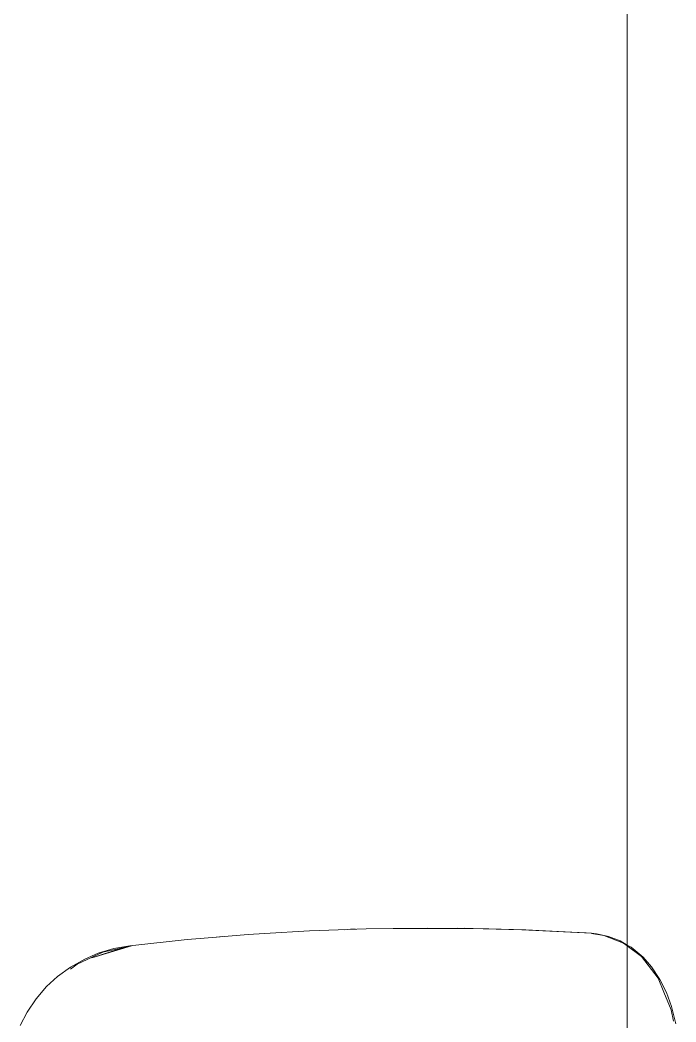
# Model space of a CAD drawing. Header units: millimetres. Extents: x 155920 to 295199, y -4084 to 97293.
# Drawn here: x 184992.3 to 185198, y 33714.8 to 34029.1 of the extents above; entities that cross this region are included whole.
import ezdxf

# ---------------------------------------------------------------- set-up
doc = ezdxf.new("R2010")
doc.units = ezdxf.units.MM
doc.header["$MEASUREMENT"] = 0
doc.layers.add('G-IMPT', color=8, linetype='CONTINUOUS', lineweight=9)
doc.layers.add('I-FURN', color=8, linetype='CONTINUOUS', lineweight=9)

msp = doc.modelspace()

# ---------------------------------------------------------------- linework, layer by layer
at = {"layer": 'G-IMPT'}
for p, q in [((185068.98, 33742.55), (185083.12, 33743.36)), ((185089.15, 33743.61), (185083.12, 33743.36)), ((185089.15, 33743.61), (185100.91, 33744)), ((185094.03, 33743.75), (185095.97, 33743.86)), ((185095.97, 33743.86), (185097.47, 33743.88)), ((185109.32, 33744.17), (185100.91, 33744)), ((185109.32, 33744.17), (185120.12, 33744.25)), ((185109.32, 33744.17), (185129.51, 33744.21)), ((185109.32, 33744.17), (185139.34, 33744.05)), ((185139.34, 33744.05), (185120.12, 33744.25)), ((185129.51, 33744.21), (185139.34, 33744.05)), ((185129.51, 33744.21), (185150.91, 33743.71)), ((185129.51, 33744.21), (185149.7, 33743.75)), ((185129.51, 33744.17), (185131.55, 33744.19)), ((185131.55, 33744.19), (185133.46, 33744.12)), ((185139.34, 33744.05), (185150.91, 33743.71)), ((185150.91, 33743.71), (185149.7, 33743.75)), ((185149.7, 33743.75), (185171.48, 33742.66)), ((185149.7, 33743.75), (185169.87, 33742.77)), ((185150.91, 33743.71), (185171.48, 33742.66)), ((185171.48, 33742.66), (185169.87, 33742.77)), ((185171.48, 33742.66), (185173.13, 33742.41)), ((185044.71, 33740.63), (185026.78, 33738.72)), ((185048.84, 33740.98), (185044.71, 33740.63)), ((185063.9, 33742.22), (185048.84, 33740.98)), ((185055.71, 33741.57), (185054.04, 33741.4)), ((185063.9, 33742.22), (185068.98, 33742.55)), ((185175.34, 33741.94), (185171.5, 33742.53)), ((185175.52, 33741.96), (185173.13, 33742.41)), ((185175.34, 33741.94), (185181.54, 33739.53)), ((185175.52, 33741.96), (185176.87, 33741.6)), ((185180.51, 33740.2), (185176.87, 33741.6)), ((185180.51, 33740.2), (185182.75, 33738.93)), ((185181.54, 33739.53), (185182.75, 33738.64)), ((185018.33, 33736.68), (185010.26, 33732.94)), ((185012.64, 33734.55), (185016.88, 33736.36)), ((185027.3, 33738.72), (185014.83, 33734.89)), ((185014.83, 33734.89), (185023.98, 33737.81)), ((185016.88, 33736.36), (185021.74, 33737.83)), ((185018.33, 33736.68), (185026.73, 33738.6)), ((185026.78, 33738.72), (185021.74, 33737.83)), ((185027.3, 33738.72), (185023.98, 33737.81)), ((185182.75, 33738.93), (185183.94, 33738.24)), ((185182.75, 33738.64), (185187.16, 33735.37)), ((185183.94, 33738.24), (185187.68, 33735.17)), ((185012.64, 33734.55), (185008.2, 33732.04)), ((185187.16, 33735.37), (185192.38, 33728.58)), ((185190.35, 33732.13), (185187.68, 33735.17)), ((185004.11, 33729.04), (185008.2, 33732.04)), ((185008.15, 33731.35), (185010.26, 33732.94)), ((185193, 33728.08), (185190.35, 33732.13)), ((185004.11, 33729.04), (185000.68, 33725.88)), ((185192.38, 33728.58), (185194.22, 33724.18)), ((185193, 33728.08), (185194.99, 33724.01)), ((184997.35, 33722.04), (185000.68, 33725.88)), ((185196.55, 33718.56), (185194.22, 33724.18)), ((185196.57, 33719.67), (185194.99, 33724.01)), ((184994.52, 33717.87), (184997.35, 33722.04)), ((184994.52, 33717.87), (184992.33, 33713.71)), ((185196.55, 33718.56), (185197.26, 33715.1)), ((185196.57, 33719.67), (185198, 33714.19))]:
    msp.add_line(p, q, dxfattribs=at)
at = {"layer": 'I-FURN'}
for p, q in [((185182.75, 34221.57), (185182.75, 32621.57)), ((185182.75, 32621.57), (185182.75, 34221.57))]:
    msp.add_line(p, q, dxfattribs=at)

doc.saveas('drawing.dxf')
